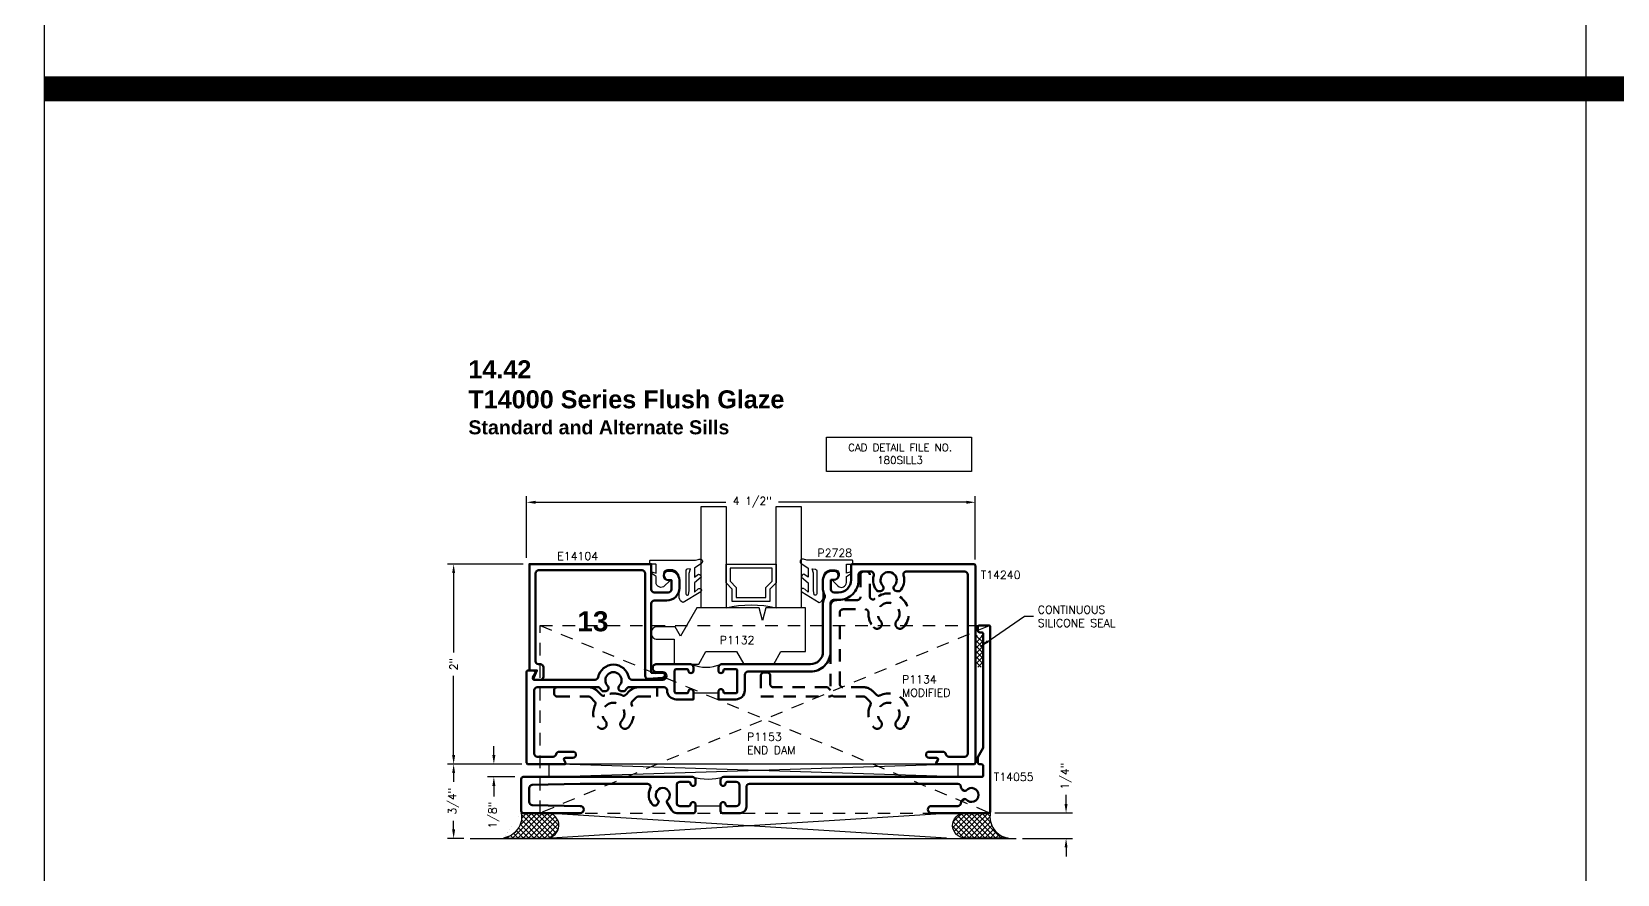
# Model space of a CAD drawing. Extents: x 0 to 139, y -15 to 75.
# Drawn here: x 0.12 to 15.97, y 22.03 to 30.45 of the extents above; entities that cross this region are included whole.
import ezdxf

# ---------------------------------------------------------------- set-up
doc = ezdxf.new("R2010")
doc.units = 0
doc.header["$MEASUREMENT"] = 0
doc.header["$PDMODE"] = 3
doc.linetypes.add('HIDDEN2', pattern=[0.1875, 0.125, -0.0625])
doc.layers.get('DEFPOINTS').update_dxf_attribs({"linetype": 'CONTINUOUS'})
for name, color, linetype in [('R-ANNO-DIMS', 3, 'CONTINUOUS'), ('R-ANNO-TEXT', 6, 'CONTINUOUS'), ('R-Det1', 4, 'CONTINUOUS'), ('R-Det2', 2, 'CONTINUOUS'), ('R-DET3', 5, 'CONTINUOUS'), ('R-OTLN', 1, 'CONTINUOUS'), ('R-PAT1', 5, 'CONTINUOUS'), ('TITLE', 7, 'CONTINUOUS')]:
    doc.layers.add(name, color=color, linetype=linetype)
doc.styles.get("Standard").update_dxf_attribs({"font": 'simplex'})
doc.dimstyles.new('1X', dxfattribs={"dimtxt": 0.08, "dimasz": 0.09, "dimexe": 0.0625, "dimexo": 0.0625, "dimgap": 0.062, "dimtad": 0, "dimdec": 5, "dimzin": 4, "dimdsep": 46, "dimlunit": 5, "dimtxsty": 'Standard', "dimcen": 0, "dimclrd": 256, "dimclre": 256, "dimclrt": 256, "dimadec": 0, "dimazin": 1, "dimtfac": 1, "dimtdec": 5, "dimtofl": 0, "dimtmove": 0, "dimatfit": 3, "dimfxl": 0, "dimfrac": 2, "dimtolj": 1, "dimtzin": 4, "dimarcsym": 0})
doc.dimstyles.new('1X$0', dxfattribs={"dimtxt": 0.08, "dimasz": 0.09, "dimexe": 0.0625, "dimexo": 0.0625, "dimgap": 0.062, "dimtad": 0, "dimdec": 5, "dimzin": 4, "dimdsep": 46, "dimlunit": 5, "dimtxsty": 'Standard', "dimcen": 0, "dimclrd": 256, "dimclre": 256, "dimclrt": 256, "dimadec": 0, "dimazin": 1, "dimtfac": 1, "dimtdec": 5, "dimtofl": 0, "dimtmove": 0, "dimatfit": 3, "dimfxl": 0, "dimfrac": 2, "dimtolj": 1, "dimtzin": 4, "dimarcsym": 0})
pattern_1 = [(45, (2.785105, 16.906298), (-0.0265165, 0.0265165), []), (135, (2.785105, 16.906298), (-0.0265165, -0.0265165), [])]

# ---------------------------------------------------------------- blocks, each defined once
blk = doc.blocks.new('*D171')
at = {"layer": 'DEFPOINTS', "color": 0}
for p in [(5.071, 25.748), (5.071, 25.13), (9.556, 25.116)]:
    blk.add_point(p, dxfattribs=at)
at = {"layer": 'R-ANNO-DIMS', "lineweight": -2}
for p, q in [((5.071, 25.193), (5.071, 25.811)), ((5.161, 25.748), (7.064, 25.748)), ((9.466, 25.748), (7.588, 25.748)), ((9.556, 25.178), (9.556, 25.811))]:
    blk.add_line(p, q, dxfattribs=at)
at = {"layer": 'R-ANNO-DIMS'}
for points in [[(5.161, 25.763), (5.161, 25.733), (5.071, 25.748)], [(9.466, 25.763), (9.466, 25.733), (9.556, 25.748)]]:
    blk.add_solid(points, dxfattribs=at)
at = {"layer": 'R-ANNO-DIMS', "insert": (7.326, 25.748), "char_height": 0.08, "attachment_point": 5}
blk.add_mtext('\\A1;4 1/2"', dxfattribs=at)
blk = doc.blocks.new('*D176')
at = {"layer": 'DEFPOINTS', "color": 0}
for p in [(4.342, 25.13), (5.1, 25.13), (5.086, 23.131)]:
    blk.add_point(p, dxfattribs=at)
at = {"layer": 'R-ANNO-DIMS', "lineweight": -2}
for p, q in [((5.037, 25.13), (4.28, 25.13)), ((4.342, 25.04), (4.342, 24.246)), ((4.342, 23.221), (4.342, 24.015)), ((5.024, 23.131), (4.28, 23.131))]:
    blk.add_line(p, q, dxfattribs=at)
at = {"layer": 'R-ANNO-DIMS'}
for points in [[(4.327, 25.04), (4.357, 25.04), (4.342, 25.13)], [(4.327, 23.221), (4.357, 23.221), (4.342, 23.131)]]:
    blk.add_solid(points, dxfattribs=at)
at = {"layer": 'R-ANNO-DIMS', "insert": (4.342, 24.13), "char_height": 0.08, "attachment_point": 5, "rotation": 90}
blk.add_mtext('\\A1;2"', dxfattribs=at)
blk = doc.blocks.new('*D172')
at = {"layer": 'DEFPOINTS', "color": 0}
for p in [(4.342, 23.131), (5.086, 23.131), (4.507, 22.389)]:
    blk.add_point(p, dxfattribs=at)
at = {"layer": 'R-ANNO-DIMS', "lineweight": -2}
for p, q in [((5.024, 23.131), (4.28, 23.131)), ((4.342, 23.041), (4.342, 22.955)), ((4.342, 22.479), (4.342, 22.565)), ((4.445, 22.389), (4.28, 22.389))]:
    blk.add_line(p, q, dxfattribs=at)
at = {"layer": 'R-ANNO-DIMS'}
for points in [[(4.327, 23.041), (4.357, 23.041), (4.342, 23.131)], [(4.327, 22.479), (4.357, 22.479), (4.342, 22.389)]]:
    blk.add_solid(points, dxfattribs=at)
at = {"layer": 'R-ANNO-DIMS', "insert": (4.342, 22.76), "char_height": 0.08, "attachment_point": 5, "rotation": 90}
blk.add_mtext('\\A1;3/4"', dxfattribs=at)
blk = doc.blocks.new('*D173')
at = {"layer": 'DEFPOINTS', "color": 0}
for p in [(4.744, 23.131), (5.017, 23.003), (5.086, 23.131)]:
    blk.add_point(p, dxfattribs=at)
at = {"layer": 'R-ANNO-DIMS', "lineweight": -2}
for p, q in [((4.744, 23.221), (4.744, 23.311)), ((5.024, 23.131), (4.681, 23.131)), ((4.955, 23.003), (4.681, 23.003)), ((4.744, 22.913), (4.744, 22.808))]:
    blk.add_line(p, q, dxfattribs=at)
at = {"layer": 'R-ANNO-DIMS'}
for points in [[(4.729, 23.221), (4.759, 23.221), (4.744, 23.131)], [(4.729, 22.913), (4.759, 22.913), (4.744, 23.003)]]:
    blk.add_solid(points, dxfattribs=at)
at = {"layer": 'R-ANNO-DIMS', "insert": (4.744, 22.621), "char_height": 0.08, "attachment_point": 5, "rotation": 90}
blk.add_mtext('\\A1;1/8"', dxfattribs=at)
blk = doc.blocks.new('*D163')
at = {"layer": 'DEFPOINTS', "color": 0}
for p in [(9.688, 22.643), (10.463, 22.643), (9.963, 22.389)]:
    blk.add_point(p, dxfattribs=at)
at = {"layer": 'R-ANNO-DIMS', "linetype": 'ByBlock', "lineweight": -2}
for p, q in [((10.463, 22.733), (10.463, 22.823)), ((9.75, 22.643), (10.526, 22.643)), ((10.026, 22.389), (10.526, 22.389)), ((10.463, 22.299), (10.463, 22.209))]:
    blk.add_line(p, q, dxfattribs=at)
at = {"layer": 'R-ANNO-DIMS'}
for points in [[(10.448, 22.733), (10.478, 22.733), (10.463, 22.643)], [(10.448, 22.299), (10.478, 22.299), (10.463, 22.389)]]:
    blk.add_solid(points, dxfattribs=at)
at = {"layer": 'R-ANNO-DIMS', "insert": (10.463, 23.01), "char_height": 0.08, "attachment_point": 5, "rotation": 90}
blk.add_mtext('\\A1;1/4"', dxfattribs=at)
blk = doc.blocks.new('P2728 gasket')
at = {"layer": 'R-Det2'}
blk.add_lwpolyline([(86.461, 33.362), (86.567, 33.537, 0.301952), (86.52, 33.577), (86.32, 33.577, -0.414214), (86.24, 33.657), (86.24, 33.695, -0.388879), (86.276, 33.735), (86.292, 33.736, -0.440011), (86.336, 33.696), (86.336, 33.682, 0.668179), (86.353, 33.675), (86.401, 33.724, 0.668179), (86.366, 33.809), (86.307, 33.809), (86.279, 33.849, 0.836323), (86.264, 33.842), (86.273, 33.809), (86.189, 33.809, -0.414214), (86.183, 33.815), (86.183, 33.865, 0.414214), (86.177, 33.871), (86.149, 33.871, 0.414214), (86.143, 33.865), (86.143, 33.427, -0.083245), (86.135, 33.378), (86.135, 33.378)], format="xyb", dxfattribs=at)
at = {"layer": 'R-Det2', "lineweight": 25}
blk.add_lwpolyline([(86.235, 33.499, -0.372312), (86.249, 33.512), (86.48, 33.512, -0.668179), (86.49, 33.486), (86.448, 33.478), (86.274, 33.478), (86.23, 33.465)], format="xyb", close=True, dxfattribs=at)
at = {"layer": 'R-Det2'}
for points in [[(86.174, 33.352), (86.223, 33.426), (86.314, 33.426), (86.283, 33.384)], [(86.313, 33.359), (86.371, 33.426), (86.462, 33.426), (86.431, 33.388)]]:
    blk.add_lwpolyline(points, dxfattribs=at)
at = {"layer": 'R-Det2', "ltscale": 0.1}
for centre, radius, start, end in [((86.157, 33.369), 0.0237, 157.7655, 314.5007), ((86.313, 33.388), 0.0297, 188.4603, 270), ((86.446, 33.375), 0.0199, 139.7022, 319.7022)]:
    blk.add_arc(centre, radius, start, end, dxfattribs=at)
blk = doc.blocks.new('P1153')
at = {"layer": 'R-DET3', "linetype": 'HIDDEN2'}
for p, q in [((150.972, 34.469), (155.472, 32.594)), ((155.47, 34.469), (150.972, 32.594)), ((150.972, 32.594), (150.972, 34.469)), ((150.972, 34.468), (155.467, 34.468)), ((155.47, 32.595), (155.47, 34.47)), ((150.972, 32.594), (155.472, 32.594))]:
    blk.add_line(p, q, dxfattribs=at)

msp = doc.modelspace()

# ---------------------------------------------------------------- hatches: boundary and pattern name
at = {"layer": 'R-PAT1'}
h = msp.add_hatch(dxfattribs=at)
h.set_pattern_fill('ANSI37', color=256, scale=0.3, style=0)
h.set_pattern_definition([(45, (2.78254, 21.067264), (-0.0265165, 0.0265165), []), (135, (2.78254, 21.067264), (-0.0265165, -0.0265165), [])])
h.paths.add_polyline_path([(9.6328965, 24.1002085), (9.5562921, 24.1002085), (9.5562921, 24.4167631), (9.6328965, 24.4167631)])
edge = h.paths.add_edge_path()
edge.add_line((9.6328965, 24.1002085), (9.5562921, 24.1002085))
h = msp.add_hatch(dxfattribs=at)
h.set_pattern_fill('ANSI37', color=256, scale=0.3, style=0)
h.set_pattern_definition(pattern_1)
edge = h.paths.add_edge_path()
edge.add_line((4.8394409, 22.3927554), (5.2680843, 22.3927555))
edge.add_arc((5.2680843, 22.5185312), 0.1257757, 270.0000074, 447.46272372)
edge.add_line((5.2736523, 22.6441836), (5.0174619, 22.6426186))
edge.add_arc((4.806964, 22.6042435), 0.2139673, -81.2696477, 10.33190092, ccw=False)
h = msp.add_hatch(dxfattribs=at)
h.set_pattern_fill('ANSI37', color=256, scale=0.3, style=0)
h.set_pattern_definition(pattern_1)
edge = h.paths.add_edge_path()
edge.add_line((9.8834828, 22.3927554), (9.4548394, 22.3927555))
edge.add_arc((9.4548395, 22.5185312), 0.1257757, 92.53727628, 269.9999926, ccw=False)
edge.add_line((9.4492715, 22.6441836), (9.7054619, 22.6426186))
edge.add_arc((9.9159597, 22.6042435), 0.2139673, 169.66809908, 261.2696477)

# ---------------------------------------------------------------- linework, layer by layer
at = {"layer": 'R-ANNO-TEXT'}
msp.add_lwpolyline([(8.0671921, 26.398108), (9.518672, 26.398108), (9.518672, 26.0560452), (8.0671921, 26.0560452)], close=True, dxfattribs=at)
at = {"layer": 'R-Det1', "color": 5}
msp.add_line((4.5073023, 22.3893679), (9.9633023, 22.3893679), dxfattribs=at)
at = {"layer": 'R-Det1', "lineweight": 50}
for points in [[(6.4727353, 24.7661196, 0.4144), (6.5977353, 24.8911196), (6.5977353, 24.9711196, 0.4139789032), (6.5047353, 25.0641196), (6.4882353, 25.0641196, 1), (6.4882353, 24.9711196), (6.5177353, 24.9711196), (6.5177353, 24.8771196, -0.4129032258), (6.4867353, 24.8461196), (6.3477353, 24.8461196, -0.4129032258), (6.3167353, 24.8771196), (6.3167353, 25.1301196), (5.0996353, 25.1301196), (5.0996353, 24.0681196), (5.1746353, 24.0681196), (5.1420353, 23.9977196, 0.5484584395), (5.1566353, 23.9751196), (5.2096353, 23.9751196, 0.4133333333), (5.2396353, 24.0051196), (5.2396353, 24.0681196), (5.2396353, 24.0991196, 0.4129032258), (5.2086353, 24.1301196), (5.1896353, 24.1301196, -0.4133333333), (5.1596353, 24.1601196), (5.1596353, 25.0371196, -0.4129032258), (5.1906353, 25.0681196), (6.2257353, 25.0681196, -0.4129032258), (6.2567353, 25.0371196), (6.2567353, 24.0139196, 0.4379270187), (6.2902353, 23.9830196), (6.4305353, 23.9942196, 0.963981017), (6.4286353, 24.0441196), (6.3167353, 24.0441196), (6.3167353, 24.7351196, -0.4129032258), (6.3477353, 24.7661196), (6.4727353, 24.7661196)], [(9.5804619, 24.4976186), (9.5804619, 24.4676186, 0.4142135624), (9.6004619, 24.4476186), (9.6154619, 24.4476186, -0.4142135624), (9.6354619, 24.4276186), (9.6354619, 23.2948814), (9.5804619, 23.1996186), (9.5804619, 23.1496186, 0.4142135624), (9.6004619, 23.1296186), (9.6154619, 23.1296186, -0.4142135624), (9.6354619, 23.1096186), (9.6354619, 23.0226186, -0.4142135624), (9.6154619, 23.0026186), (7.0409602, 23.0026186, 0.4142135624), (7.0099602, 22.9716186), (7.0099602, 22.9376186, 0.4142135624), (7.0349602, 22.9126186, 0.4142135624), (7.0599602, 22.9376186, -0.4142135624), (7.0749602, 22.9526186), (7.1669602, 22.9526186, -0.4142135624), (7.1979602, 22.9216186), (7.1979602, 22.7436186, -0.4142135624), (7.1669602, 22.7126186), (7.0749602, 22.7126186, -0.4142135624), (7.0599602, 22.7276186, 0.4142135624), (7.0349602, 22.7526186, 0.4142135624), (7.0099602, 22.7276186), (7.0099602, 22.7276186), (7.0099602, 22.7126186), (7.0099602, 22.6576186), (7.0249602, 22.6426186), (7.2059602, 22.6426186, 0.4142135624), (7.2679602, 22.7046186), (7.2679602, 22.9016186, -0.4142135624), (7.2989602, 22.9326186), (9.3811176, 22.9326186, -0.4123856574), (9.412117, 22.9018122, 0.2662765779), (9.4276164, 22.875159), (9.4456376, 22.8647544, 0.3624762266), (9.4645772, 22.8680424, -2.7339006994), (9.4643885, 22.7777107, 0.3636585422), (9.4454085, 22.7810466), (9.4273517, 22.7706215, 0.2686241583), (9.4118518, 22.7436966, -0.4149514303), (9.3808519, 22.7126186), (9.1154619, 22.7126186, 1), (9.1154619, 22.6426186), (9.6854619, 22.6426186, 0.4142135624), (9.7054619, 22.6626186), (9.7054619, 24.4976186, 0.4142135624), (9.6854619, 24.5176186), (9.6004619, 24.5176186, 0.4142135624)], [(6.7599602, 22.7126186), (6.7599602, 22.7276186), (6.7599602, 22.7276186, 0.4142135624), (6.7349602, 22.7526186, 0.4142135624), (6.7099602, 22.7276186, -0.4142135624), (6.6949602, 22.7126186), (6.6029602, 22.7126186, -0.4142135624), (6.5719602, 22.7436186), (6.5719602, 22.9216186, -0.4142135624), (6.6029602, 22.9526186), (6.6949602, 22.9526186, -0.4142135624), (6.7099602, 22.9376186, 0.4142135624), (6.7349602, 22.9126186, 0.4142135624), (6.7599602, 22.9376186), (6.7599602, 22.9716186, 0.4142135624), (6.7289602, 23.0026186), (5.0374619, 23.0026186, 0.4142135624), (5.0174619, 22.9826186), (5.0174619, 22.6626186, 0.4142135624), (5.0374619, 22.6426186), (5.6074619, 22.6426186, 1), (5.6074619, 22.7126186), (5.1284619, 22.7226186, -0.4142135624), (5.0974619, 22.7536186), (5.0974619, 22.8916186, -0.4142135624), (5.1284619, 22.9226186), (5.6074619, 22.9326186), (6.2803027, 22.9326186, -0.5629852859), (6.3077961, 22.8872969, 0.3195329951), (6.3301828, 22.7264865, 0.5020398469), (6.379566, 22.7322729), (6.3899706, 22.7502942, 0.3624762266), (6.3866826, 22.7692338, -2.7339006994), (6.4770143, 22.769045, 0.3636585422), (6.4736784, 22.750065), (6.5178148, 22.6736186, 0.2679491924), (6.5715083, 22.6426186), (6.7449602, 22.6426186), (6.7599602, 22.6576186)]]:
    msp.add_lwpolyline(points, format="xyb", close=True, dxfattribs=at)
at = {"layer": 'R-Det2'}
msp.add_lwpolyline([(7.0652166, 24.6924296), (6.8152166, 24.6924297), (6.8152166, 25.7065134), (7.0652166, 25.7065134), (7.0652166, 25.1304297), (7.5652166, 25.1304297), (7.5652166, 25.7065134), (7.8152166, 25.7065134), (7.8152166, 24.6924297), (7.5652166, 24.6924297), (7.5652166, 25.1304297), (7.5652166, 24.9424297), (7.5032166, 24.8804297), (7.5032166, 24.7554297), (7.1272166, 24.7554297), (7.1272166, 24.8804297), (7.0652166, 24.9424297), (7.0652166, 25.1304297), (7.0652166, 24.6924297, -0.1233101835), (7.5652166, 24.6924297, 0.8755579354)], format="xyb", dxfattribs=at)
msp.add_lwpolyline([(7.1052166, 25.0904297), (7.1052166, 24.9589982), (7.1672166, 24.8969982), (7.1672166, 24.7954297), (7.4632166, 24.7954297), (7.4632166, 24.8969982), (7.5252166, 24.9589982), (7.5252166, 25.0904297), (7.1052166, 25.0904297)], dxfattribs=at)
at = {"layer": 'R-Det2', "color": 2}
msp.add_lwpolyline([(7.1695577, 24.2554287), (7.2417265, 24.1304287), (7.5414208, 24.1304287), (7.6135896, 24.2554287), (7.8595314, 24.2554287), (7.8595314, 24.6924297), (7.4632202, 24.6924297), (7.4297265, 24.5674297), (7.3962329, 24.6924297), (6.7720942, 24.6924297), (6.6094257, 24.4106797), (6.5552991, 24.5044297), (6.3778048, 24.5044297, 0.4142135624), (6.3158048, 24.4424297), (6.3158048, 24.4414297, 0.4142135624), (6.3778048, 24.3794297), (6.5470314, 24.3794297), (6.5470314, 24.1304287), (6.7917265, 24.1304287), (6.8638953, 24.2554287)], format="xyb", close=True, dxfattribs=at)
at = {"layer": 'R-DET3'}
for p, q in [((5.2944619, 23.0026186), (9.3814619, 23.135382)), ((9.3814619, 23.0026186), (5.2944619, 23.135382)), ((5.2944619, 23.135382), (9.3814619, 23.135382)), ((5.2944619, 23.135382), (5.2944619, 23.0026186)), ((9.3814619, 23.135382), (9.3814619, 23.0026186)), ((9.2674619, 22.3926186), (5.2674619, 22.6426186)), ((5.2674619, 22.3926186), (9.2674619, 22.6426186))]:
    msp.add_line(p, q, dxfattribs=at)
at = {"layer": 'R-DET3', "linetype": 'HIDDEN2', "lineweight": 50}
for points in [[(8.2012899, 24.647283, -0.4142135624), (8.2322899, 24.678283), (8.4565781, 24.678283, -0.4289597164), (8.4875392, 24.6457311, 0.2010444958), (8.5405951, 24.4988888, 0.0616447566), (8.5493009, 24.491494, 0.4311315419), (8.6150936, 24.5071137, 0.3278181232), (8.6090518, 24.5618386, -2.2780811719), (8.7695201, 24.5618386, 0.3278181232), (8.7634783, 24.5071137, 0.5062303828), (8.8379768, 24.4988888, 0.956981471), (8.5531744, 24.7848755, -0.6516590583), (8.5012859, 24.8077813), (8.5012859, 25.0246186, 0.4142135624), (8.4702859, 25.0556186), (8.4392859, 25.0556186, 0.4142135624), (8.4082859, 25.0246186), (8.4082859, 24.802283, -0.4142135624), (8.3772859, 24.771283), (8.1702899, 24.771283, 0.4142135624), (8.1082899, 24.709283), (8.1082899, 23.8695807), (8.0782511, 23.8996196), (7.5371759, 23.8996196, -0.4142135624), (7.5061759, 23.9306196), (7.5061759, 24.0166196, 0.4142135624), (7.4751759, 24.0476196), (7.4441759, 24.0476196, 0.4142135624), (7.4131759, 24.0166196), (7.4131759, 23.8066196), (8.1082616, 23.8066196), (8.1232616, 23.8216196), (8.1382616, 23.8066196), (8.4396834, 23.8066196, -0.1989123674), (8.4616037, 23.7975399), (8.5010305, 23.7581131, -0.3180460654), (8.5070735, 23.7228116, 0.3065542285), (8.5405951, 23.4988888, 0.5062303828), (8.6150936, 23.5071137, 0.3278181232), (8.6090518, 23.5618386, -2.2780811719), (8.7695201, 23.5618386, 0.3278181232), (8.7634783, 23.5071137, 0.5062303828), (8.8379768, 23.4988888, 0.8256018173), (8.6020929, 23.817831, -0.3180460654), (8.5667915, 23.823874), (8.5273646, 23.8633008, 0.1989123674), (8.4396834, 23.8996196), (8.2322899, 23.8996196, -0.4142135624), (8.2012899, 23.9306196)], [(5.3462859, 23.8686296), (5.3462859, 23.8376296, 0.4142135624), (5.3772859, 23.8066296), (5.6896734, 23.8066296, -0.1989123674), (5.7115937, 23.7975499), (5.7510305, 23.7581131, -0.3180460654), (5.7570735, 23.7228116, 0.3065542285), (5.7905951, 23.4988888, 0.5062303828), (5.8650936, 23.5071137, 0.3278181232), (5.8590518, 23.5618386, -2.2780811719), (6.0195201, 23.5618386, 0.3278181232), (6.0134783, 23.5071137, 0.5062303828), (6.0879768, 23.4988888, 0.3065542285), (6.1214984, 23.7228116, -0.3180460654), (6.1275414, 23.7581131), (6.1669682, 23.7975399, -0.1989123674), (6.1888885, 23.8066196), (6.3776759, 23.8066196), (6.3776759, 23.8996196), (6.1893027, 23.8996196, 0.1989123674), (6.1009144, 23.8630079), (6.0617804, 23.823874, -0.3180460654), (6.026479, 23.817831, 0.2269397181), (5.8520929, 23.817831, -0.3180460654), (5.8167915, 23.823874), (5.7776475, 23.8630179, 0.1989123674), (5.6892592, 23.8996296), (5.3772859, 23.8996296, 0.4142135624)]]:
    msp.add_lwpolyline(points, format="xyb", close=True, dxfattribs=at)
at = {"layer": 'R-OTLN', "lineweight": 50}
for points in [[(7.2826759, 24.0556186), (7.9082899, 24.0556186, 0.4142135624), (8.1082899, 24.2556186), (8.1082899, 24.7406186, -0.4142135624), (8.1392899, 24.7716186), (8.1892919, 24.7716186, 0.4142135624), (8.3892919, 24.9716186), (8.3892919, 25.0246186, -0.4142135624), (8.4202919, 25.0556186), (8.5105571, 25.0556186, -0.5046141751), (8.5401859, 25.0155009, 0.2746427098), (8.577684, 24.8606186), (8.6083089, 24.8606186, 0.6751799327), (8.630856, 24.913521, -2.3463521494), (8.7477161, 24.9135212, 0.6752130473), (8.7702629, 24.8606176), (8.8008877, 24.8606184, 0.2746432207), (8.8383859, 25.0155009, -0.5046141751), (8.8680148, 25.0556186), (9.4502919, 25.0556186, -0.4142135624), (9.4812919, 25.0246186), (9.4812919, 23.2366186, -0.4142135624), (9.4502919, 23.2056186), (9.2915515, 23.2056186, -0.3582490687), (9.2611377, 23.2306186, 0.3582490687), (9.2307239, 23.2556186), (9.0942919, 23.2556186, 1), (9.0942919, 23.1936186), (9.1686843, 23.1936186, -0.5773502692), (9.1816746, 23.1711186), (9.1660862, 23.1441186, 0.5773502692), (9.1738804, 23.1306186), (9.5412919, 23.1306186, 0.4142135624), (9.5562919, 23.1456186), (9.5562919, 25.1156186, 0.4142135624), (9.5412919, 25.1306186), (8.3292919, 25.1306186, 0.4142135624), (8.3142919, 25.1156186), (8.3142919, 24.9716186, -0.4142135624), (8.1892919, 24.8466186), (8.1442909, 24.8466186, -0.4142135624), (8.1132909, 24.8776186), (8.1132909, 24.9716176), (8.1427919, 24.9716176, 1), (8.1427919, 25.0646176), (8.1262919, 25.0646186, 0.4177891482), (8.033291, 24.971737), (8.0332899, 24.8773379), (8.033293, 24.8788191), (8.0332909, 24.8776186), (8.0332899, 24.8776186, 0.1316524976), (8.0474913, 24.8246186, -0.2679491924), (8.0474913, 24.7936186, 0.1316524976), (8.0332899, 24.7406186), (8.0332899, 24.2556186, -0.4142135624), (7.9082899, 24.1306186), (7.0196759, 24.1306186, 0.4142135624), (6.9886759, 24.0996186), (6.9886759, 24.0656186, 0.4142135624), (7.0136759, 24.0406186, 0.4142135624), (7.0386759, 24.0656186, -0.4142135624), (7.0536759, 24.0806186), (7.1616759, 24.0806186, -0.4142135624), (7.1766759, 24.0656186), (7.1766759, 23.8556186, -0.4142135624), (7.1616759, 23.8406186), (7.0536759, 23.8406186, -0.4142135624), (7.0386759, 23.8556186, 0.4142135624), (7.0136759, 23.8806186, 0.4142135624), (6.9886759, 23.8556186), (6.9886759, 23.7786186), (7.1616759, 23.7786186, 0.4142135624), (7.2516759, 23.8686186), (7.2516759, 24.0246186, -0.4142135624)], [(6.6886759, 23.8556186, -0.4142135624), (6.6736759, 23.8406186), (6.5656759, 23.8406186, -0.4142135624), (6.5506759, 23.8556186), (6.5506759, 24.0656186, -0.4142135624), (6.5656759, 24.0806186), (6.6736759, 24.0806186, -0.4142135624), (6.6886759, 24.0656186, 0.4142135624), (6.7136759, 24.0406186, 0.4142135624), (6.7386759, 24.0656186), (6.7386759, 24.0996186, 0.4142135624), (6.7076759, 24.1306186), (6.3706759, 24.1306186, 0.4142135624), (6.3306759, 24.0906186, 0.4142135624), (6.3706759, 24.0506186), (6.4329264, 24.0506186, -1), (6.4329264, 23.9751196), (6.1226791, 23.9751196, -0.3577911887), (6.0922751, 24.0000702, 0.8206356711), (5.7862968, 24.0000702, -0.3577911887), (5.7558927, 23.9751196), (5.1481269, 23.9751196, -0.5773640241), (5.1351359, 23.9976196), (5.1642919, 24.0481186), (5.1442919, 24.0681196), (5.0862919, 24.0681196, 0.4142135624), (5.0712919, 24.0531196), (5.0712919, 23.1456186, 0.4142135624), (5.0862919, 23.1306186), (5.4537035, 23.1306186, 0.5773502692), (5.4614977, 23.1441186), (5.4459093, 23.1711186, -0.5773502692), (5.4588996, 23.1936186), (5.5332919, 23.1936186, 1), (5.5332919, 23.2556186), (5.39686, 23.2556186, 0.3582490687), (5.3664462, 23.2306186, -0.3582490687), (5.3360323, 23.2056186), (5.1772919, 23.2056186, -0.4142135624), (5.1462919, 23.2366186), (5.1462919, 23.8691196, -0.4142135624), (5.1772919, 23.9001196), (5.7816089, 23.9001196, -0.2562196458), (5.8077496, 23.8857829, 0.0516171452), (5.8277125, 23.8606186), (5.8582859, 23.8606186, 0.6757771741), (5.8808861, 23.9135189, -2.3476027329), (5.9976858, 23.9135189, 0.6757771741), (6.0202859, 23.8606186), (6.0508594, 23.8606186, 0.0516171452), (6.0708223, 23.8857829, -0.2562196458), (6.096963, 23.9001196), (6.4446759, 23.9001196, -0.4142135624), (6.4756759, 23.8691196), (6.4756759, 23.8686186, 0.4142135624), (6.5656759, 23.7786186), (6.7386759, 23.7786186), (6.7386759, 23.8556186, 0.4142135624), (6.7136759, 23.8806186, 0.4142135624)]]:
    msp.add_lwpolyline(points, format="xyb", close=True, dxfattribs=at)
at = {"layer": 'R-PAT1'}
msp.add_lwpolyline([(6.551789, 23.8556186), (6.551789, 24.0656186, -0.4142135624), (6.566789, 24.0806186), (6.674789, 24.0806186, -0.4142135624), (6.689789, 24.0656186, 0.4142135624), (6.714789, 24.0406186, 0.4142135624), (6.739789, 24.0656186), (6.739789, 24.0996186, 0.3026074371), (6.7207297, 24.1282266, 0.2003205128), (7.0088483, 24.1282266, 0.3026074371), (6.989789, 24.0996186), (6.989789, 24.0656186, 0.4142135624), (7.014789, 24.0406186, 0.4142135624), (7.039789, 24.0656186, -0.4142135624), (7.054789, 24.0806186), (7.162789, 24.0806186, -0.4142135624), (7.177789, 24.0656186), (7.177789, 23.8556186, -0.4142135624), (7.162789, 23.8406186), (7.054789, 23.8406186, -0.4142135624), (7.039789, 23.8556186, 0.4142135624), (7.014789, 23.8806186, 0.4142135624), (6.989789, 23.8556186), (6.989789, 23.8406186), (6.739789, 23.8406186), (6.739789, 23.8556186, 0.4142135624), (6.714789, 23.8806186, 0.4142135624), (6.689789, 23.8556186, -0.4142135624), (6.674789, 23.8406186), (6.566789, 23.8406186, -0.4142135624)], format="xyb", close=True, dxfattribs=at)
for points in [[(7.0409602, 23.0026186), (7.0409602, 23.0026186, 0.4142135624), (7.0099602, 22.9716186), (7.0099602, 22.9376186, 1), (7.0599602, 22.9376186, -0.4142135624), (7.0749602, 22.9526186), (7.1829602, 22.9526186, -0.4142135624), (7.1979602, 22.9376186), (7.1979602, 22.7276186, -0.4142135624), (7.1829602, 22.7126186), (7.0749602, 22.7126186, -0.4142135624), (7.0599602, 22.7276186, 1), (7.0099602, 22.7276186), (7.0099602, 22.7126186), (6.7599602, 22.7126186), (6.7599602, 22.7276186, 1), (6.7099602, 22.7276186, -0.4142135624), (6.6949602, 22.7126186), (6.5869602, 22.7126186, -0.4142135624), (6.5719602, 22.7276186), (6.5719602, 22.9376186, -0.4142135624), (6.5869602, 22.9526186), (6.6949602, 22.9526186, -0.4142135624), (6.7099602, 22.9376186, 1), (6.7599602, 22.9376186), (6.7599602, 22.9716186, 0.4142135624), (6.7289602, 23.0026186), (6.7289602, 23.0026186), (6.7289602, 23.0026186, 0.1298789824), (7.0409598, 23.0026186)], [(4.8394409, 22.3927554), (5.2680843, 22.3927555, 0.9780995873), (5.2736523, 22.6441836), (5.0174619, 22.6426186, -0.4224245011), (4.8394409, 22.3927554, -1.1845073301)], [(9.8834828, 22.3927554), (9.4548394, 22.3927555, -0.9780995873), (9.4492715, 22.6441836), (9.7054619, 22.6426186, 0.4224245011), (9.8834828, 22.3927554, 1.1845073301)]]:
    msp.add_lwpolyline(points, format="xyb", dxfattribs=at)
at = {"layer": 'TITLE'}
for p, q in [((15.6564445, 74.8789502), (15.6564445, -0.1210498)), ((0.25, 69.8789502), (0.25, -0.1210498))]:
    msp.add_line(p, q, dxfattribs=at)
at = {"layer": 'TITLE', "const_width": 0.25}
msp.add_lwpolyline([(0.25, 29.8789502), (138.9080005, 29.8789502)], dxfattribs=at)

# ---------------------------------------------------------------- block references
at = {"layer": 'R-Det2', "xscale": -1, "rotation": 90}
msp.add_blockref('P2728 gasket', (40.1744008, 111.3134726), dxfattribs=at)
at = {"layer": 'R-Det2', "rotation": 270}
msp.add_blockref('P2728 gasket', (-25.5409303, 111.3134726), dxfattribs=at)
at = {"layer": 'R-OTLN'}
msp.add_blockref('P1153', (-145.7664417, -9.9517203), dxfattribs=at)

# ---------------------------------------------------------------- texts
at = {"layer": 'R-ANNO-TEXT'}
for s, insert, char_height, width, attachment_point in [('CAD DETAIL FILE NO.\\P180SILL3', (8.8038743, 26.3325253), 0.075, 1.875, 2), ('{\\fArial|b1|i0|c0|p34;13}', (5.5782285, 24.6591009, 6.2106922), 0.2, 7.44, 1)]:
    msp.add_mtext(s, dxfattribs=dict(at, insert=insert, char_height=char_height, width=width, attachment_point=attachment_point))
at = {"layer": 'R-ANNO-TEXT', "char_height": 0.08}
for s, insert, attachment_point in [('E14104', (5.7856567, 25.2112427), 6), ('P2728', (7.9780273, 25.241882), 4), ('\\A1;T14240', (10.0078007, 25.0220774), 6), ('CONTINUOUS \\PSILICONE SEAL', (10.1801923, 24.6080706), 4), ('\\A1;P1132', (7.3480086, 24.3710234), 6), ('P1134\\PMODIFIED', (8.823655, 23.9117754), 4), ('\\A1;P1153\\PEND DAM', (7.2746429, 23.3381415), 4), ('\\A1;T14055', (10.1388273, 23.0035641), 6)]:
    msp.add_mtext(s, dxfattribs=dict(at, insert=insert, attachment_point=attachment_point))
at = {"layer": 'TITLE', "insert": (4.4894093, 27.1675237, 6.2106922), "char_height": 0.18, "width": 7.44, "attachment_point": 1}
msp.add_mtext('{\\fArial|b1|i0|c0|p34;14.42\\PT14000 Series Flush Glaze\\P\\H0.7778x;Standard and Alternate Sills}', dxfattribs=at)

# ---------------------------------------------------------------- dimensions: what is measured, and where the dimension line sits
at = {"layer": 'R-ANNO-DIMS'}
for base, p1, p2, angle, picture, middle in [((5.0712919, 25.7481027), (9.5562919, 25.1156186), (5.0712919, 25.1301196), 180, '*D171', (7.3264976, 25.7481027)), ((4.743813, 23.1306186), (5.0174619, 23.0026186), (5.0862919, 23.1306186), 90, '*D173', (4.743813, 22.6206186))]:
    dim = msp.add_linear_dim(base=base, p1=p1, p2=p2, angle=angle, dimstyle='1X', override={"dimpost": '"'}, dxfattribs=at)
    dim.commit()
    dim.dimension.update_dxf_attribs({"geometry": picture, "text_midpoint": middle, "dimtype": 160})
for base, p1, p2, dimstyle, override, picture, middle in [((4.3420682, 25.1301196), (5.0862919, 23.1306186), (5.0996353, 25.1301196), '1X', {"dimpost": '"'}, '*D176', (4.3420682, 24.1303691)), ((4.3420682, 23.1306186), (4.5073023, 22.3893679), (5.0862919, 23.1306186), '1X', {"dimpost": '"'}, '*D172', (4.3420682, 22.7599933)), ((10.4633023, 22.642728), (9.9633023, 22.3893679), (9.687551, 22.642728), '1X$0', {"dimpost": '<>"', "dimarcsym": 1}, '*D163', (10.4633023, 23.0104423))]:
    dim = msp.add_linear_dim(base=base, p1=p1, p2=p2, angle=90, dimstyle=dimstyle, override=override, dxfattribs=at)
    dim.commit()
    dim.dimension.update_dxf_attribs({"geometry": picture, "text_midpoint": middle})

# ---------------------------------------------------------------- leaders
at = {"layer": 'R-ANNO-TEXT'}
msp.add_leader([(9.6066924, 24.3076604), (10.0488872, 24.6116206), (10.1388872, 24.6116206)], dimstyle='1X', dxfattribs=at)

doc.saveas('drawing.dxf')
